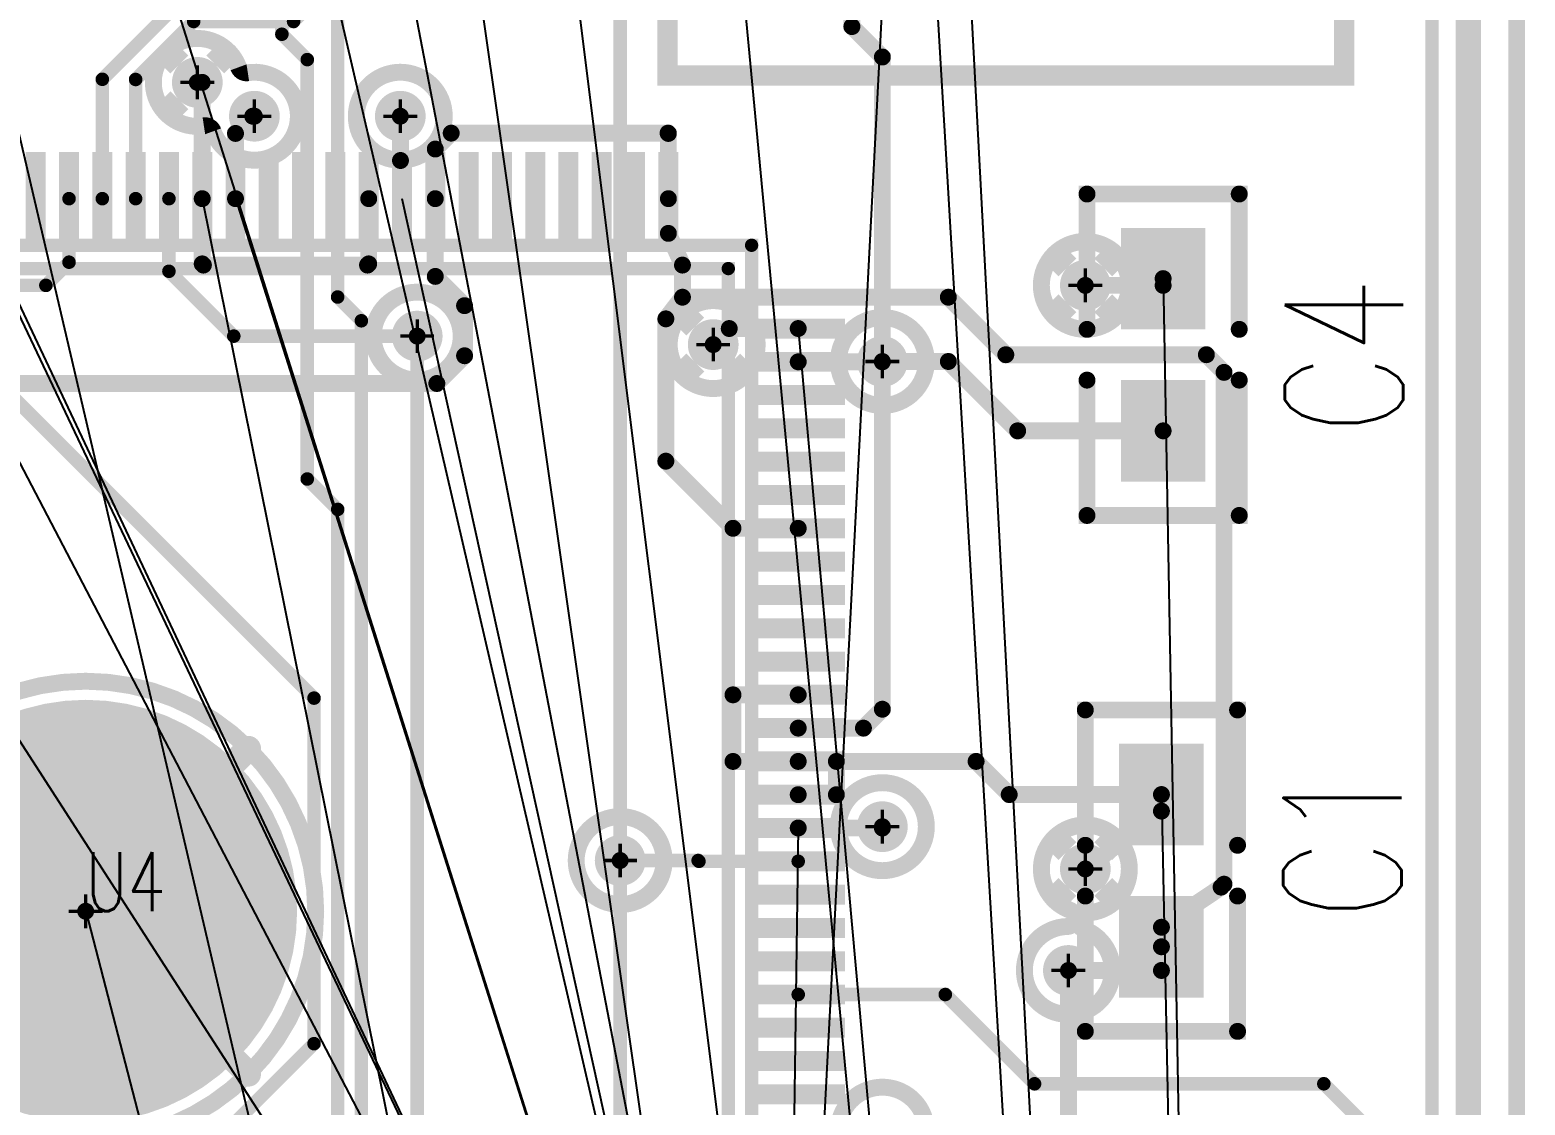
# Model space of a CAD drawing. Extents: x 17995 to 21002, y 17295 to 24095.
# Drawn here: x 19031 to 19915, y 21190 to 21826 of the extents above; entities that cross this region are included whole.
import ezdxf
from ezdxf.enums import TextEntityAlignment as Align

# ---------------------------------------------------------------- set-up
doc = ezdxf.new("R2010")
doc.units = 0
for name, pattern in [('SIG_0', [2, 1, 1]), ('SIG_1', [2, 1, 1]), ('SIG_64', [2, 1, 1]), ('SIG_65', [2, 1, 1]), ('SIG_66', [2, 1, 1]), ('SIG_67', [2, 1, 1]), ('SIG_71', [2, 1, 1]), ('SIG_72', [2, 1, 1]), ('SIG_73', [2, 1, 1]), ('SIG_74', [2, 1, 1]), ('SIG_75', [2, 1, 1]), ('SIG_76', [2, 1, 1])]:
    doc.linetypes.add(name, pattern=pattern)
for name, color, linetype in [('BOARD_OUTLINE_00', 183, 'CONTINUOUS'), ('DRIL_NPLTE_THRU_01', 176, 'CONTINUOUS'), ('DRIL_NPLTE_THRU_02', 96, 'CONTINUOUS'), ('DRIL_NPLTE_THRU_04', 16, 'CONTINUOUS'), ('DRIL_PLTE_THRU_01', 176, 'CONTINUOUS'), ('DRIL_PLTE_THRU_02', 96, 'CONTINUOUS'), ('DRIL_PLTE_THRU_04', 16, 'CONTINUOUS'), ('DRIL_SYMBOL', 183, 'CONTINUOUS'), ('LINK_00', 254, 'CONTINUOUS'), ('PADS_BOT', 1, 'CONTINUOUS'), ('PADS_INNER', 5, 'CONTINUOUS'), ('PADS_TOP', 5, 'CONTINUOUS'), ('PADS_XR_21', 176, 'CONTINUOUS'), ('PADS_XR_23', 183, 'CONTINUOUS'), ('PADS_XR_25', 253, 'CONTINUOUS'), ('PART_NAME_01', 254, 'CONTINUOUS'), ('PART_NAME_26', 254, 'CONTINUOUS'), ('PART_TOP_2DLINE_00', 254, 'CONTINUOUS'), ('PART_TOP_2DLINE_26', 254, 'CONTINUOUS'), ('PART_TOP_2DLINE_27', 43, 'CONTINUOUS'), ('PART_TOP_TEXT_26', 254, 'CONTINUOUS'), ('POUR_OUTLINE_02', 3, 'CONTINUOUS'), ('POUR_PADTHERM_02', 3, 'CONTINUOUS'), ('POUR_VIATHERM_02', 3, 'CONTINUOUS'), ('POUR_VOID_02', 3, 'CONTINUOUS'), ('TRACE_01', 5, 'CONTINUOUS'), ('TRACE_04', 1, 'CONTINUOUS'), ('VIAPTS', 254, 'CONTINUOUS')]:
    doc.layers.add(name, color=color, linetype=linetype)
doc.styles.add('W10', font='simplex', dxfattribs={"width": 0.75})
doc.styles.add('W5', font='simplex', dxfattribs={"width": 0.75})

# ---------------------------------------------------------------- blocks, each defined once
blk = doc.blocks.new('BOARD_11')
at = {"layer": 'BOARD_OUTLINE_00', "const_width": 10}
blk.add_lwpolyline([(0, -380), (0, -6400), (600, -6400), (600, -6800), (1047, -6800), (1047, -6500, -1), (1110, -6500), (1110, -6800), (1400, -6800), (1400, -6400), (1910, -6400), (1910, -380)], format="xyb", close=True, dxfattribs=at)
blk = doc.blocks.new('POUR_VOID_576')
at = {"layer": 'POUR_VOID_02', "const_width": 10}
blk.add_lwpolyline([(1139.32, 3766.07, 0.35651), (1133.88, 3769.29, -2.108051), (1154.42, 3803.93, 0.35651), (1159.86, 3800.71, -2.108051)], format="xyb", close=True, dxfattribs=at)
blk = doc.blocks.new('POUR_VOID_575')
at = {"layer": 'POUR_VOID_02', "const_width": 10}
blk.add_lwpolyline([(928, 3305, 1), (1200, 3305, 1)], format="xyb", close=True, dxfattribs=at)
blk = doc.blocks.new('POUR_VOID_544')
at = {"layer": 'POUR_VOID_02', "const_width": 10}
blk.add_lwpolyline([(1224, 3775, 1), (1276, 3775, 1)], format="xyb", close=True, dxfattribs=at)
blk = doc.blocks.new('POUR_VOID_543')
at = {"layer": 'POUR_VOID_02', "const_width": 10}
blk.add_lwpolyline([(1234, 3645, 1), (1286, 3645, 1)], format="xyb", close=True, dxfattribs=at)
blk = doc.blocks.new('POUR_VOID_537')
at = {"layer": 'POUR_VOID_02', "const_width": 10}
blk.add_lwpolyline([(1354, 3335, 1), (1406, 3335, 1)], format="xyb", close=True, dxfattribs=at)
blk = doc.blocks.new('POUR_VOID_535')
at = {"layer": 'POUR_VOID_02', "const_width": 10}
blk.add_lwpolyline([(1409, 3640, 1), (1461, 3640, 1)], format="xyb", close=True, dxfattribs=at)
blk = doc.blocks.new('POUR_VOID_504')
at = {"layer": 'POUR_VOID_02', "const_width": 10}
blk.add_lwpolyline([(1509, 3630, 1), (1561, 3630, 1)], format="xyb", close=True, dxfattribs=at)
blk = doc.blocks.new('POUR_VOID_503')
at = {"layer": 'POUR_VOID_02', "const_width": 10}
blk.add_lwpolyline([(1509, 3355, 1), (1561, 3355, 1)], format="xyb", close=True, dxfattribs=at)
blk = doc.blocks.new('POUR_VOID_502')
at = {"layer": 'POUR_VOID_02', "const_width": 10}
blk.add_lwpolyline([(1547, 3151.94, 0.606933), (1547, 3143.06, -4.088193), (1523, 3143.06, 0.606933), (1523, 3151.94, -4.088193)], format="xyb", close=True, dxfattribs=at)
blk = doc.blocks.new('POUR_VOID_494')
at = {"layer": 'POUR_VOID_02', "const_width": 10}
blk.add_lwpolyline([(1629, 3675, 1), (1681, 3675, 1)], format="xyb", close=True, dxfattribs=at)
blk = doc.blocks.new('POUR_VOID_493')
at = {"layer": 'POUR_VOID_02', "const_width": 10}
blk.add_lwpolyline([(1655.77, 3304.01, 0.821967), (1654.16, 3294.33, -10.233839), (1644.23, 3295.99, 0.821967), (1645.84, 3305.67, -10.233839)], format="xyb", close=True, dxfattribs=at)
blk = doc.blocks.new('POUR_OUTLINE_404')
at = {"layer": 'POUR_OUTLINE_02', "const_width": 10}
blk.add_lwpolyline([(1879, -225.5), (1879, 4517.34, 0.559151)], format="xyb", dxfattribs=at)
for name in ['POUR_VOID_576', 'POUR_VOID_544', 'POUR_VOID_494', 'POUR_VOID_543', 'POUR_VOID_535', 'POUR_VOID_504', 'POUR_VOID_575', 'POUR_VOID_503', 'POUR_VOID_537', 'POUR_VOID_493', 'POUR_VOID_502']:
    blk.add_blockref(name, (0, 0))
blk = doc.blocks.new('POUR_VIATHERM_791')
at = {"layer": 'POUR_VIATHERM_02', "const_width": 15}
for points in [[(1111.62, 3813.38), (1119.39, 3805.61)], [(1148.38, 3813.38), (1140.61, 3805.61)], [(1111.62, 3776.62), (1119.39, 3784.39)]]:
    blk.add_lwpolyline(points, dxfattribs=at)
blk = doc.blocks.new('POUR_VIATHERM_792')
at = {"layer": 'POUR_VIATHERM_02', "const_width": 15}
for points in [[(1416.62, 3658.38), (1424.39, 3650.61)], [(1453.38, 3658.38), (1445.61, 3650.61)], [(1416.62, 3621.62), (1424.39, 3629.39)], [(1453.38, 3621.62), (1445.61, 3629.39)]]:
    blk.add_lwpolyline(points, dxfattribs=at)
blk = doc.blocks.new('POUR_PADTHERM_798')
at = {"layer": 'POUR_PADTHERM_02', "const_width": 7.5}
for points in [[(965.18, 3398.51), (972.96, 3390.74, 1), (978.26, 3396.04), (970.49, 3403.82, 1), (965.18, 3398.51)], [(1157.51, 3403.82), (1149.74, 3396.04, 1), (1155.04, 3390.74), (1162.82, 3398.51, 1), (1157.51, 3403.82)], [(970.49, 3206.18), (978.26, 3213.96, 1), (972.96, 3219.26), (965.18, 3211.49, 1), (970.49, 3206.18)], [(1162.82, 3211.49), (1155.04, 3219.26, 1), (1149.74, 3213.96), (1157.51, 3206.18, 1), (1162.82, 3211.49)]]:
    blk.add_lwpolyline(points, format="xyb", dxfattribs=at)
blk = doc.blocks.new('POUR_VIATHERM_809')
at = {"layer": 'POUR_VIATHERM_02', "const_width": 15}
for points in [[(1636.62, 3693.38), (1644.39, 3685.61)], [(1673.38, 3693.38), (1665.61, 3685.61)], [(1636.62, 3656.62), (1644.39, 3664.39)], [(1673.38, 3656.62), (1665.61, 3664.39)]]:
    blk.add_lwpolyline(points, dxfattribs=at)
blk = doc.blocks.new('POUR_VIATHERM_811')
at = {"layer": 'POUR_VIATHERM_02', "const_width": 15}
for points in [[(1636.62, 3348.38), (1644.39, 3340.61)], [(1673.38, 3348.38), (1665.61, 3340.61)], [(1636.62, 3311.62), (1644.39, 3319.39)], [(1673.38, 3311.62), (1665.61, 3319.39)]]:
    blk.add_lwpolyline(points, dxfattribs=at)
blk = doc.blocks.new('POUR_HEADER_0')
for name in ['POUR_OUTLINE_404', 'POUR_VIATHERM_791', 'POUR_VIATHERM_809', 'POUR_VIATHERM_792', 'POUR_PADTHERM_798', 'POUR_VIATHERM_811']:
    blk.add_blockref(name, (-20, -5683))
blk = doc.blocks.new('SMOOTH_10')
at = {"const_width": 5}
blk.add_lwpolyline([(-2.5, 0, 1), (2.5, 0, 1)], format="xyb", close=True, dxfattribs=at)
blk = doc.blocks.new('PART_BODY_TOP_1')
at = {"layer": 'PART_TOP_2DLINE_26', "const_width": 10}
for points in [[(-15, 45), (-95, 45), (-95, -45), (-15, -45)], [(15, 45), (95, 45), (95, -45), (15, -45)]]:
    blk.add_lwpolyline(points, dxfattribs=at)
at = {"layer": 'PART_TOP_2DLINE_26'}
for p in [(-95, 45), (-15, 45), (15, 45), (95, 45), (-95, -45), (-15, -45), (15, -45), (95, -45)]:
    blk.add_blockref('SMOOTH_10', p, dxfattribs=at)
blk = doc.blocks.new('DRIL_HOLE_0')
blk.add_lwpolyline([(0, 0, 1), (0, 0, 1)], format="xyb", close=True)
blk = doc.blocks.new('PAD_0')
blk.add_lwpolyline([(0, 0, 1), (0, 0, 1)], format="xyb", close=True)
blk = doc.blocks.new('PAD_4')
at = {"const_width": 50}
blk.add_lwpolyline([(-30, 0), (30, 0)], dxfattribs=at)
blk = doc.blocks.new('STK_TOP_4')
at = {"layer": 'DRIL_PLTE_THRU_01'}
blk.add_blockref('DRIL_HOLE_0', (0, 0), dxfattribs=at)
at = {"layer": 'DRIL_PLTE_THRU_02'}
blk.add_blockref('DRIL_HOLE_0', (0, 0), dxfattribs=at)
at = {"layer": 'DRIL_PLTE_THRU_04'}
blk.add_blockref('DRIL_HOLE_0', (0, 0), dxfattribs=at)
at = {"layer": 'PADS_BOT'}
blk.add_blockref('PAD_0', (0, 0), dxfattribs=at)
at = {"layer": 'PADS_INNER'}
blk.add_blockref('PAD_0', (0, 0), dxfattribs=at)
at = {"layer": 'PADS_TOP'}
blk.add_blockref('PAD_4', (0, 0), dxfattribs=at)
blk = doc.blocks.new('SYM_TOP_3')
for name, p in [('PART_BODY_TOP_1', (0, 0)), ('STK_TOP_4', (-45, 0)), ('STK_TOP_4', (45, 0))]:
    blk.add_blockref(name, p)
blk = doc.blocks.new('PART_TOP_3')
blk.add_blockref('SYM_TOP_3', (0, 0))
at = {"layer": 'PART_NAME_26', "style": 'W10', "width": 0.75}
blk.add_text('C1', height=70, dxfattribs=at).set_placement((-29, -142))
blk = doc.blocks.new('PART_TOP_7')
blk.add_blockref('SYM_TOP_3', (0, 0))
at = {"layer": 'PART_NAME_26', "style": 'W10', "width": 0.75}
blk.add_text('C4', height=70, dxfattribs=at).set_placement((-47, -142))
blk = doc.blocks.new('SMOOTH_12')
at = {"const_width": 6}
blk.add_lwpolyline([(-3, 0, 1), (3, 0, 1)], format="xyb", close=True, dxfattribs=at)
blk = doc.blocks.new('PART_BODY_TOP_2')
at = {"layer": 'PART_TOP_2DLINE_00', "const_width": 12}
blk.add_lwpolyline([(-200, 250), (600, 250), (600, -150), (300, -150), (300, -100), (100, -100), (100, -150), (-200, -150)], close=True, dxfattribs=at)
at = {"layer": 'PART_TOP_2DLINE_00'}
for p in [(-200, 250), (600, 250), (100, -100), (300, -100), (-200, -150), (100, -150), (300, -150), (600, -150)]:
    blk.add_blockref('SMOOTH_12', p, dxfattribs=at)
blk = doc.blocks.new('DRIL_SYMBOL_37')
at = {"layer": 'DRIL_SYMBOL', "const_width": 2}
for points in [[(0, -10), (0, 10)], [(-10, 0), (10, 0)]]:
    blk.add_lwpolyline(points, dxfattribs=at)
blk = doc.blocks.new('DRIL_HOLE_37')
at = {"const_width": 18.5}
blk.add_lwpolyline([(-9.25, 0, 1), (9.25, 0, 1)], format="xyb", close=True, dxfattribs=at)
blk.add_blockref('DRIL_SYMBOL_37', (0, 0))
blk = doc.blocks.new('PAD_3')
at = {"const_width": 60}
blk.add_lwpolyline([(-30, 0), (30, 0)], dxfattribs=at)
blk = doc.blocks.new('PAD_9')
at = {"const_width": 40}
blk.add_lwpolyline([(0, -20, 1), (0, 20, 1)], format="xyb", close=True, dxfattribs=at)
blk = doc.blocks.new('STK_TOP_6')
at = {"layer": 'DRIL_PLTE_THRU_01'}
blk.add_blockref('DRIL_HOLE_37', (0, 0), dxfattribs=at)
at = {"layer": 'DRIL_PLTE_THRU_02'}
blk.add_blockref('DRIL_HOLE_37', (0, 0), dxfattribs=at)
at = {"layer": 'DRIL_PLTE_THRU_04'}
blk.add_blockref('DRIL_HOLE_37', (0, 0), dxfattribs=at)
at = {"layer": 'PADS_BOT'}
blk.add_blockref('PAD_3', (0, 0), dxfattribs=at)
at = {"layer": 'PADS_INNER'}
blk.add_blockref('PAD_3', (0, 0), dxfattribs=at)
at = {"layer": 'PADS_TOP'}
blk.add_blockref('PAD_3', (0, 0), dxfattribs=at)
at = {"layer": 'PADS_XR_25'}
blk.add_blockref('PAD_9', (0, 0), dxfattribs=at)
blk = doc.blocks.new('PAD_2')
at = {"const_width": 30}
blk.add_lwpolyline([(0, -15, 1), (0, 15, 1)], format="xyb", close=True, dxfattribs=at)
blk = doc.blocks.new('STK_TOP_5')
at = {"layer": 'DRIL_PLTE_THRU_01'}
blk.add_blockref('DRIL_HOLE_37', (0, 0), dxfattribs=at)
at = {"layer": 'DRIL_PLTE_THRU_02'}
blk.add_blockref('DRIL_HOLE_37', (0, 0), dxfattribs=at)
at = {"layer": 'DRIL_PLTE_THRU_04'}
blk.add_blockref('DRIL_HOLE_37', (0, 0), dxfattribs=at)
at = {"layer": 'PADS_BOT'}
blk.add_blockref('PAD_2', (0, 0), dxfattribs=at)
at = {"layer": 'PADS_INNER'}
blk.add_blockref('PAD_2', (0, 0), dxfattribs=at)
at = {"layer": 'PADS_TOP'}
blk.add_blockref('PAD_2', (0, 0), dxfattribs=at)
at = {"layer": 'PADS_XR_25'}
blk.add_blockref('PAD_9', (0, 0), dxfattribs=at)
blk = doc.blocks.new('SYM_TOP_4')
for name, p in [('PART_BODY_TOP_2', (0, 0)), ('STK_TOP_5', (0, 100)), ('STK_TOP_5', (100, 100)), ('STK_TOP_5', (200, 100)), ('STK_TOP_5', (300, 100)), ('STK_TOP_5', (400, 100)), ('STK_TOP_6', (0, 0)), ('STK_TOP_5', (100, 0)), ('STK_TOP_5', (200, 0)), ('STK_TOP_5', (300, 0)), ('STK_TOP_5', (400, 0))]:
    blk.add_blockref(name, p)
blk = doc.blocks.new('PART_TOP_32')
blk.add_blockref('SYM_TOP_4', (0, 0))
at = {"layer": 'PART_NAME_26', "style": 'W10', "width": 0.75}
blk.add_text('JTAGFPGA', height=42, dxfattribs=at).set_placement((464, 307), align=Align.MIDDLE_CENTER)
blk = doc.blocks.new('SMOOTH_7$874015748')
at = {"const_width": 3.94}
blk.add_lwpolyline([(-1.97, 0, 1), (1.97, 0, 1)], format="xyb", close=True, dxfattribs=at)
blk = doc.blocks.new('PART_BODY_TOP_6')
at = {"layer": 'PART_TOP_2DLINE_26', "const_width": 7.87}
blk.add_lwpolyline([(-379.92, -379.92), (379.92, -379.92), (379.92, 379.92), (-379.92, 379.92), (-379.92, 350.39), (-368.11, 344.49), (-379.92, 338.58)], close=True, dxfattribs=at)
at = {"layer": 'PART_TOP_2DLINE_27', "const_width": 7.87}
blk.add_lwpolyline([(-393.7, -393.7), (393.7, -393.7), (393.7, 393.7), (-393.7, 393.7), (-393.7, 350.39), (-381.89, 344.49), (-393.7, 338.58)], close=True, dxfattribs=at)
at = {"layer": 'PART_TOP_2DLINE_26'}
for p in [(-379.92, 379.92), (379.92, 379.92), (-379.92, 350.39), (-368.11, 344.49), (-379.92, 338.58), (-379.92, -379.92), (379.92, -379.92)]:
    blk.add_blockref('SMOOTH_7$874015748', p, dxfattribs=at)
at = {"layer": 'PART_TOP_2DLINE_27'}
for p in [(-393.7, 393.7), (393.7, 393.7), (-393.7, 350.39), (-381.89, 344.49), (-393.7, 338.58), (-393.7, -393.7), (393.7, -393.7)]:
    blk.add_blockref('SMOOTH_7$874015748', p, dxfattribs=at)
at = {"layer": 'PART_TOP_TEXT_26', "style": 'W10', "width": 0.75}
blk.add_text('.', height=350, dxfattribs=at).set_placement((-350, 280))
blk = doc.blocks.new('PAD_14')
at = {"const_width": 11.81}
blk.add_lwpolyline([(-27.56, 0), (27.56, 0)], dxfattribs=at)
blk = doc.blocks.new('STK_TOP_15')
at = {"layer": 'DRIL_NPLTE_THRU_01'}
blk.add_blockref('DRIL_HOLE_0', (0, 0), dxfattribs=at)
at = {"layer": 'DRIL_NPLTE_THRU_02'}
blk.add_blockref('DRIL_HOLE_0', (0, 0), dxfattribs=at)
at = {"layer": 'DRIL_NPLTE_THRU_04'}
blk.add_blockref('DRIL_HOLE_0', (0, 0), dxfattribs=at)
at = {"layer": 'PADS_BOT'}
blk.add_blockref('PAD_0', (0, 0), dxfattribs=at)
at = {"layer": 'PADS_INNER'}
blk.add_blockref('PAD_0', (0, 0), dxfattribs=at)
at = {"layer": 'PADS_TOP'}
blk.add_blockref('PAD_14', (0, 0), dxfattribs=at)
at = {"layer": 'PADS_XR_21'}
blk.add_blockref('PAD_14', (0, 0), dxfattribs=at)
at = {"layer": 'PADS_XR_23'}
blk.add_blockref('PAD_14', (0, 0), dxfattribs=at)
blk = doc.blocks.new('STK_TOP_14')
at = {"layer": 'DRIL_NPLTE_THRU_01'}
blk.add_blockref('DRIL_HOLE_0', (0, 0), dxfattribs=at)
at = {"layer": 'DRIL_NPLTE_THRU_02'}
blk.add_blockref('DRIL_HOLE_0', (0, 0), dxfattribs=at)
at = {"layer": 'DRIL_NPLTE_THRU_04'}
blk.add_blockref('DRIL_HOLE_0', (0, 0), dxfattribs=at)
at = {"layer": 'PADS_BOT'}
blk.add_blockref('PAD_0', (0, 0), dxfattribs=at)
at = {"layer": 'PADS_INNER'}
blk.add_blockref('PAD_0', (0, 0), dxfattribs=at)
at = {"layer": 'PADS_TOP', "rotation": 90}
blk.add_blockref('PAD_14', (0, 0), dxfattribs=at)
at = {"layer": 'PADS_XR_21', "rotation": 90}
blk.add_blockref('PAD_14', (0, 0), dxfattribs=at)
at = {"layer": 'PADS_XR_23', "rotation": 90}
blk.add_blockref('PAD_14', (0, 0), dxfattribs=at)
blk = doc.blocks.new('DRIL_SYMBOL_187$5')
at = {"layer": 'DRIL_SYMBOL', "const_width": 2}
for points in [[(0, -10), (0, 10)], [(-10, 0), (10, 0)]]:
    blk.add_lwpolyline(points, dxfattribs=at)
blk = doc.blocks.new('DRIL_HOLE_187$5')
at = {"const_width": 93.75}
blk.add_lwpolyline([(-46.87, 0, 1), (46.87, 0, 1)], format="xyb", close=True, dxfattribs=at)
blk.add_blockref('DRIL_SYMBOL_187$5', (0, 0))
blk = doc.blocks.new('PAD_15')
at = {"const_width": 125}
blk.add_lwpolyline([(0, -62.5, 1), (0, 62.5, 1)], format="xyb", close=True, dxfattribs=at)
blk = doc.blocks.new('STK_TOP_16')
at = {"layer": 'DRIL_PLTE_THRU_01'}
blk.add_blockref('DRIL_HOLE_187$5', (0, 0), dxfattribs=at)
at = {"layer": 'DRIL_PLTE_THRU_02'}
blk.add_blockref('DRIL_HOLE_187$5', (0, 0), dxfattribs=at)
at = {"layer": 'DRIL_PLTE_THRU_04'}
blk.add_blockref('DRIL_HOLE_187$5', (0, 0), dxfattribs=at)
at = {"layer": 'PADS_BOT'}
blk.add_blockref('PAD_15', (0, 0), dxfattribs=at)
at = {"layer": 'PADS_INNER'}
blk.add_blockref('PAD_15', (0, 0), dxfattribs=at)
at = {"layer": 'PADS_TOP'}
blk.add_blockref('PAD_15', (0, 0), dxfattribs=at)
blk = doc.blocks.new('SYM_TOP_8')
for name, p in [('STK_TOP_14', (-29.53, 421.26)), ('STK_TOP_14', (-9.84, 421.26)), ('STK_TOP_14', (9.84, 421.26)), ('STK_TOP_14', (29.53, 421.26)), ('STK_TOP_14', (49.21, 421.26)), ('STK_TOP_14', (68.9, 421.26)), ('STK_TOP_14', (88.58, 421.26)), ('STK_TOP_14', (108.27, 421.26)), ('STK_TOP_14', (127.95, 421.26)), ('STK_TOP_14', (147.64, 421.26)), ('STK_TOP_14', (167.32, 421.26)), ('STK_TOP_14', (187.01, 421.26)), ('STK_TOP_14', (206.69, 421.26)), ('STK_TOP_14', (226.38, 421.26)), ('STK_TOP_14', (246.06, 421.26)), ('STK_TOP_14', (265.75, 421.26)), ('STK_TOP_14', (285.43, 421.26)), ('STK_TOP_14', (305.12, 421.26)), ('STK_TOP_14', (324.8, 421.26)), ('STK_TOP_14', (344.49, 421.26)), ('PART_BODY_TOP_6', (0, 0)), ('STK_TOP_15', (421.26, 344.49)), ('STK_TOP_15', (421.26, 324.8)), ('STK_TOP_15', (421.26, 305.12)), ('STK_TOP_15', (421.26, 285.43)), ('STK_TOP_15', (421.26, 265.75)), ('STK_TOP_15', (421.26, 246.06)), ('STK_TOP_15', (421.26, 226.38)), ('STK_TOP_15', (421.26, 206.69)), ('STK_TOP_15', (421.26, 187.01)), ('STK_TOP_15', (421.26, 167.32)), ('STK_TOP_15', (421.26, 147.64)), ('STK_TOP_15', (421.26, 127.95)), ('STK_TOP_16', (0, 0)), ('STK_TOP_15', (421.26, 108.27)), ('STK_TOP_15', (421.26, 88.58)), ('STK_TOP_15', (421.26, 68.9)), ('STK_TOP_15', (421.26, 49.21)), ('STK_TOP_15', (421.26, 29.53)), ('STK_TOP_15', (421.26, 9.84)), ('STK_TOP_15', (421.26, -9.84)), ('STK_TOP_15', (421.26, -29.53)), ('STK_TOP_15', (421.26, -49.21)), ('STK_TOP_15', (421.26, -68.9)), ('STK_TOP_15', (421.26, -88.58)), ('STK_TOP_15', (421.26, -108.27))]:
    blk.add_blockref(name, p)
blk = doc.blocks.new('PART_TOP_37')
blk.add_blockref('SYM_TOP_8', (0, 0))
at = {"layer": 'PART_NAME_01', "style": 'W5', "width": 0.75}
blk.add_text('U4', height=35, dxfattribs=at).set_placement((0, 0))
blk = doc.blocks.new('SMOOTH_8')
at = {"const_width": 4}
blk.add_lwpolyline([(-2, 0, 1), (2, 0, 1)], format="xyb", close=True, dxfattribs=at)
blk = doc.blocks.new('TRACE_720')
at = {"layer": 'TRACE_01', "linetype": 'SIG_0', "const_width": 8}
blk.add_lwpolyline([(19485.26, 21255.79), (19572.21, 21255.79), (19625, 21203), (19796, 21203), (19849, 21150)], dxfattribs=at)
at = {"layer": 'TRACE_01'}
for p in [(19485.26, 21255.79), (19572.21, 21255.79), (19625, 21203), (19796, 21203), (19849, 21150)]:
    blk.add_blockref('SMOOTH_8', p, dxfattribs=at)
blk = doc.blocks.new('TRACE_316')
at = {"layer": 'TRACE_01', "linetype": 'SIG_1', "const_width": 10}
blk.add_lwpolyline([(19130, 21795), (19132.9, 21795), (19132.9, 21726.26)], dxfattribs=at)
at = {"layer": 'TRACE_01'}
for p in [(19130, 21795), (19132.9, 21795), (19132.9, 21726.26)]:
    blk.add_blockref('SMOOTH_10', p, dxfattribs=at)
blk = doc.blocks.new('TRACE_314')
at = {"layer": 'TRACE_01', "linetype": 'SIG_1', "const_width": 10}
blk.add_lwpolyline([(19132.9, 21726.26), (19132.9, 21687.7), (19133.6, 21687), (19230.62, 21687), (19231.32, 21687.7), (19231.32, 21726.26)], dxfattribs=at)
at = {"layer": 'TRACE_01'}
for p in [(19132.9, 21726.26), (19231.32, 21726.26), (19132.9, 21687.7), (19133.6, 21687), (19230.62, 21687), (19231.32, 21687.7)]:
    blk.add_blockref('SMOOTH_10', p, dxfattribs=at)
blk = doc.blocks.new('TRACE_304')
at = {"layer": 'TRACE_01', "linetype": 'SIG_1', "const_width": 10}
blk.add_lwpolyline([(19435, 21640), (19444.49, 21649.49), (19485.26, 21649.49)], dxfattribs=at)
at = {"layer": 'TRACE_01'}
for p in [(19444.49, 21649.49), (19485.26, 21649.49), (19435, 21640)]:
    blk.add_blockref('SMOOTH_10', p, dxfattribs=at)
blk = doc.blocks.new('TRACE_692')
at = {"layer": 'TRACE_01', "linetype": 'SIG_1', "const_width": 10}
blk.add_lwpolyline([(19446.7, 21432.95), (19485.26, 21432.95)], dxfattribs=at)
at = {"layer": 'TRACE_01'}
for p in [(19446.7, 21432.95), (19485.26, 21432.95)]:
    blk.add_blockref('SMOOTH_10', p, dxfattribs=at)
blk = doc.blocks.new('TRACE_246')
at = {"layer": 'TRACE_01', "linetype": 'SIG_1', "const_width": 10}
blk.add_lwpolyline([(19446.7, 21432.95), (19446.7, 21393.58), (19485.26, 21393.58)], dxfattribs=at)
at = {"layer": 'TRACE_01'}
for p in [(19446.7, 21432.95), (19446.7, 21393.58), (19485.26, 21393.58)]:
    blk.add_blockref('SMOOTH_10', p, dxfattribs=at)
blk = doc.blocks.new('TRACE_690')
at = {"layer": 'TRACE_01', "linetype": 'SIG_1', "const_width": 10}
blk.add_lwpolyline([(19485.26, 21393.58), (19507.82, 21393.58)], dxfattribs=at)
at = {"layer": 'TRACE_01'}
for p in [(19485.26, 21393.58), (19507.82, 21393.58)]:
    blk.add_blockref('SMOOTH_10', p, dxfattribs=at)
blk = doc.blocks.new('TRACE_220')
at = {"layer": 'TRACE_01', "linetype": 'SIG_1', "const_width": 10}
blk.add_lwpolyline([(19485.26, 21393.58), (19590.42, 21393.58), (19610, 21374), (19700, 21374)], dxfattribs=at)
at = {"layer": 'TRACE_01'}
for p in [(19485.26, 21393.58), (19590.42, 21393.58), (19610, 21374), (19700, 21374)]:
    blk.add_blockref('SMOOTH_10', p, dxfattribs=at)
blk = doc.blocks.new('TRACE_218')
at = {"layer": 'TRACE_01', "linetype": 'SIG_1', "const_width": 10}
blk.add_lwpolyline([(19485.26, 21373.9), (19507.82, 21373.9), (19507.82, 21393.58)], dxfattribs=at)
at = {"layer": 'TRACE_01'}
for p in [(19507.82, 21393.58), (19485.26, 21373.9), (19507.82, 21373.9)]:
    blk.add_blockref('SMOOTH_10', p, dxfattribs=at)
blk = doc.blocks.new('TRACE_322')
at = {"layer": 'TRACE_01', "linetype": 'SIG_1', "const_width": 10}
blk.add_lwpolyline([(18642.74, 21255.79), (18796.79, 21255.79), (18846, 21305), (19064, 21305)], dxfattribs=at)
at = {"layer": 'TRACE_01'}
for p in [(18846, 21305), (19064, 21305), (18642.74, 21255.79), (18796.79, 21255.79)]:
    blk.add_blockref('SMOOTH_10', p, dxfattribs=at)
blk = doc.blocks.new('TRACE_152')
at = {"layer": 'TRACE_01', "linetype": 'SIG_1', "const_width": 10}
blk.add_lwpolyline([(19655, 21675), (19701, 21675), (19701, 21679)], dxfattribs=at)
at = {"layer": 'TRACE_01'}
for p in [(19701, 21679), (19655, 21675), (19701, 21675)]:
    blk.add_blockref('SMOOTH_10', p, dxfattribs=at)
blk = doc.blocks.new('TRACE_222')
at = {"layer": 'TRACE_01', "linetype": 'SIG_1', "const_width": 10}
blk.add_lwpolyline([(19655, 21330), (19700, 21364.2), (19700, 21374)], dxfattribs=at)
at = {"layer": 'TRACE_01'}
for p in [(19700, 21374), (19700, 21364.2), (19655, 21330)]:
    blk.add_blockref('SMOOTH_10', p, dxfattribs=at)
blk = doc.blocks.new('TRACE_710')
at = {"layer": 'TRACE_01', "linetype": 'SIG_64', "const_width": 10}
blk.add_lwpolyline([(19407, 21655.2), (19407, 21571.08), (19446.7, 21531.38), (19485.26, 21531.38)], dxfattribs=at)
at = {"layer": 'TRACE_01'}
for p in [(19407, 21655.2), (19407, 21571.08), (19446.7, 21531.38), (19485.26, 21531.38)]:
    blk.add_blockref('SMOOTH_10', p, dxfattribs=at)
blk = doc.blocks.new('TRACE_118')
at = {"layer": 'TRACE_01', "linetype": 'SIG_64', "const_width": 10}
blk.add_lwpolyline([(19407, 21655.2), (19416.83, 21668)], dxfattribs=at)
at = {"layer": 'TRACE_01'}
for p in [(19416.83, 21668), (19407, 21655.2)]:
    blk.add_blockref('SMOOTH_10', p, dxfattribs=at)
blk = doc.blocks.new('TRACE_4')
at = {"layer": 'TRACE_01', "linetype": 'SIG_64', "const_width": 10}
blk.add_lwpolyline([(19416.83, 21668), (19574, 21668), (19608, 21634), (19726.56, 21634), (19737, 21623.56), (19737, 21321)], dxfattribs=at)
at = {"layer": 'TRACE_01'}
for p in [(19416.83, 21668), (19574, 21668), (19608, 21634), (19726.56, 21634), (19737, 21623.56), (19737, 21321)]:
    blk.add_blockref('SMOOTH_10', p, dxfattribs=at)
blk = doc.blocks.new('TRACE_660')
at = {"layer": 'TRACE_01', "linetype": 'SIG_64', "const_width": 10}
blk.add_lwpolyline([(18916.36, 21674.04), (18973.4, 21617), (19271.6, 21617), (19288, 21633.4), (19288, 21663)], dxfattribs=at)
at = {"layer": 'TRACE_01'}
for p in [(18916.36, 21674.04), (19288, 21663), (19288, 21633.4), (18973.4, 21617), (19271.6, 21617)]:
    blk.add_blockref('SMOOTH_10', p, dxfattribs=at)
blk = doc.blocks.new('TRACE_1102')
at = {"layer": 'TRACE_04', "linetype": 'SIG_64', "const_width": 10}
blk.add_lwpolyline([(19645, 20925), (19645, 21270)], dxfattribs=at)
at = {"layer": 'TRACE_04'}
for p in [(19645, 21270), (19645, 20925)]:
    blk.add_blockref('SMOOTH_10', p, dxfattribs=at)
blk = doc.blocks.new('TRACE_598')
at = {"layer": 'TRACE_01', "linetype": 'SIG_64', "const_width": 10}
blk.add_lwpolyline([(19645, 21270), (19700, 21270), (19700, 21284)], dxfattribs=at)
at = {"layer": 'TRACE_01'}
for p in [(19700, 21284), (19645, 21270), (19700, 21270)]:
    blk.add_blockref('SMOOTH_10', p, dxfattribs=at)
blk = doc.blocks.new('TRACE_338')
at = {"layer": 'TRACE_01', "linetype": 'SIG_64', "const_width": 10}
blk.add_lwpolyline([(19270.69, 21726.26), (19270.69, 21680.31), (19288, 21663)], dxfattribs=at)
at = {"layer": 'TRACE_01'}
for p in [(19270.69, 21726.26), (19270.69, 21680.31), (19288, 21663)]:
    blk.add_blockref('SMOOTH_10', p, dxfattribs=at)
blk = doc.blocks.new('TRACE_106')
at = {"layer": 'TRACE_01', "linetype": 'SIG_64', "const_width": 10}
blk.add_lwpolyline([(19270.69, 21726.26), (19270.69, 21755.6), (19280.1, 21765), (19408.31, 21765), (19408.49, 21764.82), (19408.49, 21726.26)], dxfattribs=at)
at = {"layer": 'TRACE_01'}
for p in [(19280.1, 21765), (19408.31, 21765), (19408.49, 21764.82), (19270.69, 21755.6), (19270.69, 21726.26), (19408.49, 21726.26)]:
    blk.add_blockref('SMOOTH_10', p, dxfattribs=at)
blk = doc.blocks.new('TRACE_108')
at = {"layer": 'TRACE_01', "linetype": 'SIG_64', "const_width": 10}
blk.add_lwpolyline([(19408.49, 21726.26), (19408.49, 21705.74), (19416.83, 21687), (19416.83, 21668)], dxfattribs=at)
at = {"layer": 'TRACE_01'}
for p in [(19408.49, 21726.26), (19408.49, 21705.74), (19416.83, 21687), (19416.83, 21668)]:
    blk.add_blockref('SMOOTH_10', p, dxfattribs=at)
blk = doc.blocks.new('TRACE_682')
at = {"layer": 'TRACE_01', "linetype": 'SIG_64', "const_width": 10}
blk.add_lwpolyline([(19700, 21284), (19700, 21295.55), (19735.28, 21319.28), (19737, 21321)], dxfattribs=at)
at = {"layer": 'TRACE_01'}
for p in [(19735.28, 21319.28), (19737, 21321), (19700, 21295.55), (19700, 21284)]:
    blk.add_blockref('SMOOTH_10', p, dxfattribs=at)
blk = doc.blocks.new('TRACE_744')
at = {"layer": 'TRACE_01', "linetype": 'SIG_65', "const_width": 10}
blk.add_lwpolyline([(19535, 21629.8), (19535, 21630)], dxfattribs=at)
at = {"layer": 'TRACE_01'}
for p in [(19535, 21630), (19535, 21629.8)]:
    blk.add_blockref('SMOOTH_10', p, dxfattribs=at)
blk = doc.blocks.new('TRACE_776')
at = {"layer": 'TRACE_04', "linetype": 'SIG_65', "const_width": 10}
blk.add_lwpolyline([(19535, 21630), (19535, 21810), (19517, 21828), (19517, 22016)], dxfattribs=at)
at = {"layer": 'TRACE_04'}
for p in [(19517, 22016), (19517, 21828), (19535, 21810), (19535, 21630)]:
    blk.add_blockref('SMOOTH_10', p, dxfattribs=at)
blk = doc.blocks.new('TRACE_132')
at = {"layer": 'TRACE_01', "linetype": 'SIG_65', "const_width": 10}
blk.add_lwpolyline([(19535, 21630), (19574, 21630), (19615, 21589), (19701, 21589)], dxfattribs=at)
at = {"layer": 'TRACE_01'}
for p in [(19535, 21630), (19574, 21630), (19615, 21589), (19701, 21589)]:
    blk.add_blockref('SMOOTH_10', p, dxfattribs=at)
blk = doc.blocks.new('TRACE_666')
at = {"layer": 'TRACE_01', "linetype": 'SIG_65', "const_width": 10}
blk.add_lwpolyline([(19485.26, 21629.8), (19535, 21629.8)], dxfattribs=at)
at = {"layer": 'TRACE_01'}
for p in [(19485.26, 21629.8), (19535, 21629.8)]:
    blk.add_blockref('SMOOTH_10', p, dxfattribs=at)
blk = doc.blocks.new('TRACE_24')
at = {"layer": 'TRACE_01', "linetype": 'SIG_65', "const_width": 10}
blk.add_lwpolyline([(19485.26, 21413.27), (19523.82, 21413.27), (19535, 21424.45), (19535, 21629.8)], dxfattribs=at)
at = {"layer": 'TRACE_01'}
for p in [(19535, 21629.8), (19535, 21424.45), (19485.26, 21413.27), (19523.82, 21413.27)]:
    blk.add_blockref('SMOOTH_10', p, dxfattribs=at)
blk = doc.blocks.new('TRACE_90')
at = {"layer": 'TRACE_01', "linetype": 'SIG_66', "const_width": 10}
blk.add_lwpolyline([(19152.58, 21726.26), (19152.58, 21764.82), (19162.76, 21775), (19163.74, 21775)], dxfattribs=at)
at = {"layer": 'TRACE_01'}
for p in [(19162.76, 21775), (19163.74, 21775), (19152.58, 21764.82), (19152.58, 21726.26)]:
    blk.add_blockref('SMOOTH_10', p, dxfattribs=at)
blk = doc.blocks.new('TRACE_94')
at = {"layer": 'TRACE_01', "linetype": 'SIG_66', "const_width": 10}
blk.add_lwpolyline([(19250, 21775), (19250.1, 21748.82), (19250.1, 21726.26), (19251.01, 21726.26)], dxfattribs=at)
at = {"layer": 'TRACE_01'}
for p in [(19250, 21775), (19250.1, 21748.82)]:
    blk.add_blockref('SMOOTH_10', p, dxfattribs=at)
blk = doc.blocks.new('TRACE_98')
at = {"layer": 'TRACE_01', "linetype": 'SIG_66', "const_width": 10}
blk.add_lwpolyline([(19485.26, 21354.21), (19535, 21354.21), (19535, 21355)], dxfattribs=at)
at = {"layer": 'TRACE_01'}
for p in [(19485.26, 21354.21), (19535, 21355), (19535, 21354.21)]:
    blk.add_blockref('SMOOTH_10', p, dxfattribs=at)
blk = doc.blocks.new('TRACE_992')
at = {"layer": 'TRACE_04', "linetype": 'SIG_67', "const_width": 8}
blk.add_lwpolyline([(19380, 21335), (19380, 22660)], dxfattribs=at)
at = {"layer": 'TRACE_04'}
for p in [(19380, 22660), (19380, 21335)]:
    blk.add_blockref('SMOOTH_8', p, dxfattribs=at)
blk = doc.blocks.new('TRACE_230')
at = {"layer": 'TRACE_01', "linetype": 'SIG_67', "const_width": 8}
blk.add_lwpolyline([(19380, 21335), (19426.11, 21335), (19426.59, 21334.53), (19485.26, 21334.53)], dxfattribs=at)
at = {"layer": 'TRACE_01'}
for p in [(19380, 21335), (19426.11, 21335), (19426.59, 21334.53), (19485.26, 21334.53)]:
    blk.add_blockref('SMOOTH_8', p, dxfattribs=at)
blk = doc.blocks.new('TRACE_1060')
at = {"layer": 'TRACE_04', "linetype": 'SIG_67', "const_width": 8}
blk.add_lwpolyline([(19514, 20155), (19474.86, 20194.14), (19460.5, 20194.14), (19403.85, 20250.8), (19403.85, 20909), (19380, 20932.85), (19380, 21335)], dxfattribs=at)
at = {"layer": 'TRACE_04'}
for p in [(19380, 21335), (19380, 20932.85), (19403.85, 20909), (19403.85, 20250.8), (19460.5, 20194.14), (19474.86, 20194.14), (19514, 20155)]:
    blk.add_blockref('SMOOTH_8', p, dxfattribs=at)
blk = doc.blocks.new('TRACE_1290')
at = {"layer": 'TRACE_04', "linetype": 'SIG_71', "const_width": 8}
blk.add_lwpolyline([(19855, 17750), (19855, 20145), (19860, 20150), (19860, 22545)], dxfattribs=at)
blk = doc.blocks.new('TRACE_1288')
at = {"layer": 'TRACE_04', "linetype": 'SIG_72', "const_width": 8}
blk.add_lwpolyline([(19885, 17725), (19885, 22695)], dxfattribs=at)
blk = doc.blocks.new('TRACE_0')
at = {"layer": 'TRACE_04', "linetype": 'SIG_73', "const_width": 8}
blk.add_lwpolyline([(19205, 19685), (19213, 19693), (19213, 20662.93), (19260, 20709.93), (19260, 21645)], dxfattribs=at)
at = {"layer": 'TRACE_04'}
blk.add_blockref('SMOOTH_8', (19260, 21645), dxfattribs=at)
blk = doc.blocks.new('TRACE_468')
at = {"layer": 'TRACE_01', "linetype": 'SIG_73', "const_width": 8}
blk.add_lwpolyline([(19113.21, 21726.26), (19113.21, 21683.34), (19151.56, 21645), (19260, 21645)], dxfattribs=at)
at = {"layer": 'TRACE_01'}
for p in [(19113.21, 21726.26), (19113.21, 21683.34), (19151.56, 21645), (19260, 21645)]:
    blk.add_blockref('SMOOTH_8', p, dxfattribs=at)
blk = doc.blocks.new('TRACE_1386')
at = {"layer": 'TRACE_04', "linetype": 'SIG_74', "const_width": 8}
blk.add_lwpolyline([(19158, 20988.07), (19227, 21057.07), (19227, 21654.07)], dxfattribs=at)
at = {"layer": 'TRACE_04'}
for p in [(19227, 21654.07), (19227, 21057.07), (19158, 20988.07)]:
    blk.add_blockref('SMOOTH_8', p, dxfattribs=at)
blk = doc.blocks.new('TRACE_964')
at = {"layer": 'TRACE_04', "linetype": 'SIG_74', "const_width": 8}
blk.add_lwpolyline([(19227, 21654.07), (19212.96, 21668.12), (19212.96, 21857.04)], dxfattribs=at)
at = {"layer": 'TRACE_04'}
for p in [(19212.96, 21857.04), (19212.96, 21668.12), (19227, 21654.07)]:
    blk.add_blockref('SMOOTH_8', p, dxfattribs=at)
blk = doc.blocks.new('TRACE_336')
at = {"layer": 'TRACE_01', "linetype": 'SIG_74', "const_width": 8}
blk.add_lwpolyline([(19093.53, 21726.26), (19093.53, 21796.71), (19127.82, 21831), (19186.91, 21831), (19212.96, 21857.04)], dxfattribs=at)
at = {"layer": 'TRACE_01'}
for p in [(19212.96, 21857.04), (19127.82, 21831), (19186.91, 21831), (19093.53, 21796.71), (19093.53, 21726.26)]:
    blk.add_blockref('SMOOTH_8', p, dxfattribs=at)
blk = doc.blocks.new('TRACE_1380')
at = {"layer": 'TRACE_04', "linetype": 'SIG_75', "const_width": 8}
blk.add_lwpolyline([(19144, 21068.59), (19213, 21137.59), (19213, 21542.53)], dxfattribs=at)
at = {"layer": 'TRACE_04'}
for p in [(19213, 21542.53), (19213, 21137.59), (19144, 21068.59)]:
    blk.add_blockref('SMOOTH_8', p, dxfattribs=at)
blk = doc.blocks.new('TRACE_962')
at = {"layer": 'TRACE_04', "linetype": 'SIG_75', "const_width": 8}
blk.add_lwpolyline([(19213, 21542.53), (19195, 21560.53), (19195, 21808.46), (19180, 21823.46), (19180, 21875)], dxfattribs=at)
at = {"layer": 'TRACE_04'}
for p in [(19180, 21875), (19180, 21823.46), (19195, 21808.46), (19195, 21560.53), (19213, 21542.53)]:
    blk.add_blockref('SMOOTH_8', p, dxfattribs=at)
blk = doc.blocks.new('TRACE_346')
at = {"layer": 'TRACE_01', "linetype": 'SIG_75', "const_width": 8}
blk.add_lwpolyline([(19073.84, 21726.26), (19073.84, 21796.83), (19122.02, 21845), (19150, 21845), (19180, 21875)], dxfattribs=at)
at = {"layer": 'TRACE_01'}
for p in [(19180, 21875), (19122.02, 21845), (19150, 21845), (19073.84, 21796.83), (19073.84, 21726.26)]:
    blk.add_blockref('SMOOTH_8', p, dxfattribs=at)
blk = doc.blocks.new('TRACE_1196')
at = {"layer": 'TRACE_04', "linetype": 'SIG_76', "const_width": 8}
blk.add_lwpolyline([(19060, 21087.72), (19199, 21226.72), (19199, 21431)], dxfattribs=at)
at = {"layer": 'TRACE_04'}
for p in [(19199, 21431), (19199, 21226.72), (19060, 21087.72)]:
    blk.add_blockref('SMOOTH_8', p, dxfattribs=at)
blk = doc.blocks.new('TRACE_960')
at = {"layer": 'TRACE_04', "linetype": 'SIG_76', "const_width": 8}
blk.add_lwpolyline([(19199, 21431), (18955, 21675)], dxfattribs=at)
at = {"layer": 'TRACE_04'}
for p in [(18955, 21675), (19199, 21431)]:
    blk.add_blockref('SMOOTH_8', p, dxfattribs=at)
blk = doc.blocks.new('TRACE_342')
at = {"layer": 'TRACE_01', "linetype": 'SIG_76', "const_width": 8}
blk.add_lwpolyline([(18955, 21675), (19040.46, 21675), (19054.16, 21688.7), (19054.16, 21726.26)], dxfattribs=at)
at = {"layer": 'TRACE_01'}
for p in [(19054.16, 21726.26), (19054.16, 21688.7), (18955, 21675), (19040.46, 21675)]:
    blk.add_blockref('SMOOTH_8', p, dxfattribs=at)
blk = doc.blocks.new('DRIL_SYMBOL_10')
at = {"layer": 'DRIL_SYMBOL', "const_width": 2}
for points in [[(0, -10), (0, 10)], [(-10, 0), (10, 0)]]:
    blk.add_lwpolyline(points, dxfattribs=at)
blk = doc.blocks.new('DRIL_HOLE_10')
at = {"const_width": 5}
blk.add_lwpolyline([(-2.5, 0, 1), (2.5, 0, 1)], format="xyb", close=True, dxfattribs=at)
blk.add_blockref('DRIL_SYMBOL_10', (0, 0))
blk = doc.blocks.new('PAD_17')
at = {"const_width": 15}
blk.add_lwpolyline([(0, -7.5, 1), (0, 7.5, 1)], format="xyb", close=True, dxfattribs=at)
blk = doc.blocks.new('STK_TOP_182')
at = {"layer": 'DRIL_PLTE_THRU_01'}
blk.add_blockref('DRIL_HOLE_10', (0, 0), dxfattribs=at)
at = {"layer": 'DRIL_PLTE_THRU_02'}
blk.add_blockref('DRIL_HOLE_10', (0, 0), dxfattribs=at)
at = {"layer": 'DRIL_PLTE_THRU_04'}
blk.add_blockref('DRIL_HOLE_10', (0, 0), dxfattribs=at)
at = {"layer": 'PADS_BOT'}
blk.add_blockref('PAD_17', (0, 0), dxfattribs=at)
at = {"layer": 'PADS_INNER'}
blk.add_blockref('PAD_17', (0, 0), dxfattribs=at)
at = {"layer": 'PADS_TOP'}
blk.add_blockref('PAD_17', (0, 0), dxfattribs=at)
blk = doc.blocks.new('SYM_TOP_1')
blk.add_blockref('STK_TOP_182', (0, 0))

msp = doc.modelspace()

# ---------------------------------------------------------------- linework, layer by layer
at = {"layer": 'LINK_00', "linetype": 'SIG_1'}
for p in [(19153, 23456), (19348, 22957), (19153, 22855), (18783, 22797), (19558, 22399), (19558, 21999), (19132.9, 21726.26), (19701, 21679), (19485.26, 21649.49), (19700, 21374), (19064, 21305)]:
    msp.add_line(p, (19757, 18632), dxfattribs=at)
at = {"layer": 'LINK_00', "linetype": 'SIG_66'}
for p in [(18094, 23351), (19588, 22867), (19063, 22855), (18620, 22509), (18907, 22506), (19104, 22311), (18817.94, 21726.26), (18995.1, 21726.26), (19152.58, 21726.26), (19251.01, 21726.26), (19485.26, 21354.21)]:
    msp.add_line(p, (19476, 20707), dxfattribs=at)

# ---------------------------------------------------------------- block references
for name, p in [('BOARD_11', (18000, 24100)), ('TRACE_1288', (0, 0)), ('TRACE_992', (0, 0)), ('TRACE_1290', (0, 0)), ('TRACE_776', (0, 0)), ('TRACE_346', (0, 0)), ('TRACE_962', (0, 0)), ('TRACE_336', (0, 0)), ('TRACE_964', (0, 0)), ('TRACE_316', (0, 0)), ('TRACE_90', (0, 0)), ('TRACE_94', (0, 0)), ('TRACE_106', (0, 0)), ('PART_TOP_37', (19064, 21305)), ('TRACE_342', (0, 0)), ('TRACE_468', (0, 0)), ('TRACE_314', (0, 0)), ('TRACE_338', (0, 0)), ('TRACE_108', (0, 0)), ('TRACE_152', (0, 0)), ('TRACE_660', (0, 0)), ('TRACE_960', (0, 0)), ('TRACE_118', (0, 0)), ('TRACE_4', (0, 0)), ('TRACE_1386', (0, 0)), ('TRACE_710', (0, 0)), ('TRACE_0', (0, 0)), ('TRACE_304', (0, 0)), ('TRACE_666', (0, 0)), ('TRACE_24', (0, 0)), ('TRACE_744', (0, 0)), ('TRACE_132', (0, 0)), ('TRACE_1380', (0, 0)), ('TRACE_692', (0, 0)), ('TRACE_246', (0, 0)), ('TRACE_1196', (0, 0)), ('TRACE_690', (0, 0)), ('TRACE_220', (0, 0)), ('TRACE_218', (0, 0)), ('TRACE_222', (0, 0)), ('TRACE_98', (0, 0)), ('TRACE_230', (0, 0)), ('TRACE_1060', (0, 0)), ('TRACE_682', (0, 0)), ('TRACE_322', (0, 0)), ('TRACE_598', (0, 0)), ('TRACE_1102', (0, 0)), ('TRACE_720', (0, 0))]:
    msp.add_blockref(name, p)
at = {"linetype": 'SIG_1'}
msp.add_blockref('POUR_HEADER_0', (18020, 23683), dxfattribs=at)
at = {"rotation": 90}
for name, p in [('PART_TOP_32', (19658, 21999)), ('PART_TOP_7', (19701, 21634)), ('PART_TOP_3', (19700, 21329))]:
    msp.add_blockref(name, p, dxfattribs=at)
at = {"layer": 'VIAPTS', "linetype": 'SIG_1'}
for p in [(19130, 21795), (19655, 21675), (19435, 21640), (19655, 21330)]:
    msp.add_blockref('SYM_TOP_1', p, dxfattribs=at)
at = {"layer": 'VIAPTS', "linetype": 'SIG_66'}
for p in [(19163.74, 21775), (19250, 21775), (19535, 21355)]:
    msp.add_blockref('SYM_TOP_1', p, dxfattribs=at)
at = {"layer": 'VIAPTS', "linetype": 'SIG_73'}
msp.add_blockref('SYM_TOP_1', (19260, 21645), dxfattribs=at)
at = {"layer": 'VIAPTS', "linetype": 'SIG_65'}
msp.add_blockref('SYM_TOP_1', (19535, 21630), dxfattribs=at)
at = {"layer": 'VIAPTS', "linetype": 'SIG_67'}
msp.add_blockref('SYM_TOP_1', (19380, 21335), dxfattribs=at)
at = {"layer": 'VIAPTS', "linetype": 'SIG_64'}
msp.add_blockref('SYM_TOP_1', (19645, 21270), dxfattribs=at)

doc.saveas('drawing.dxf')
